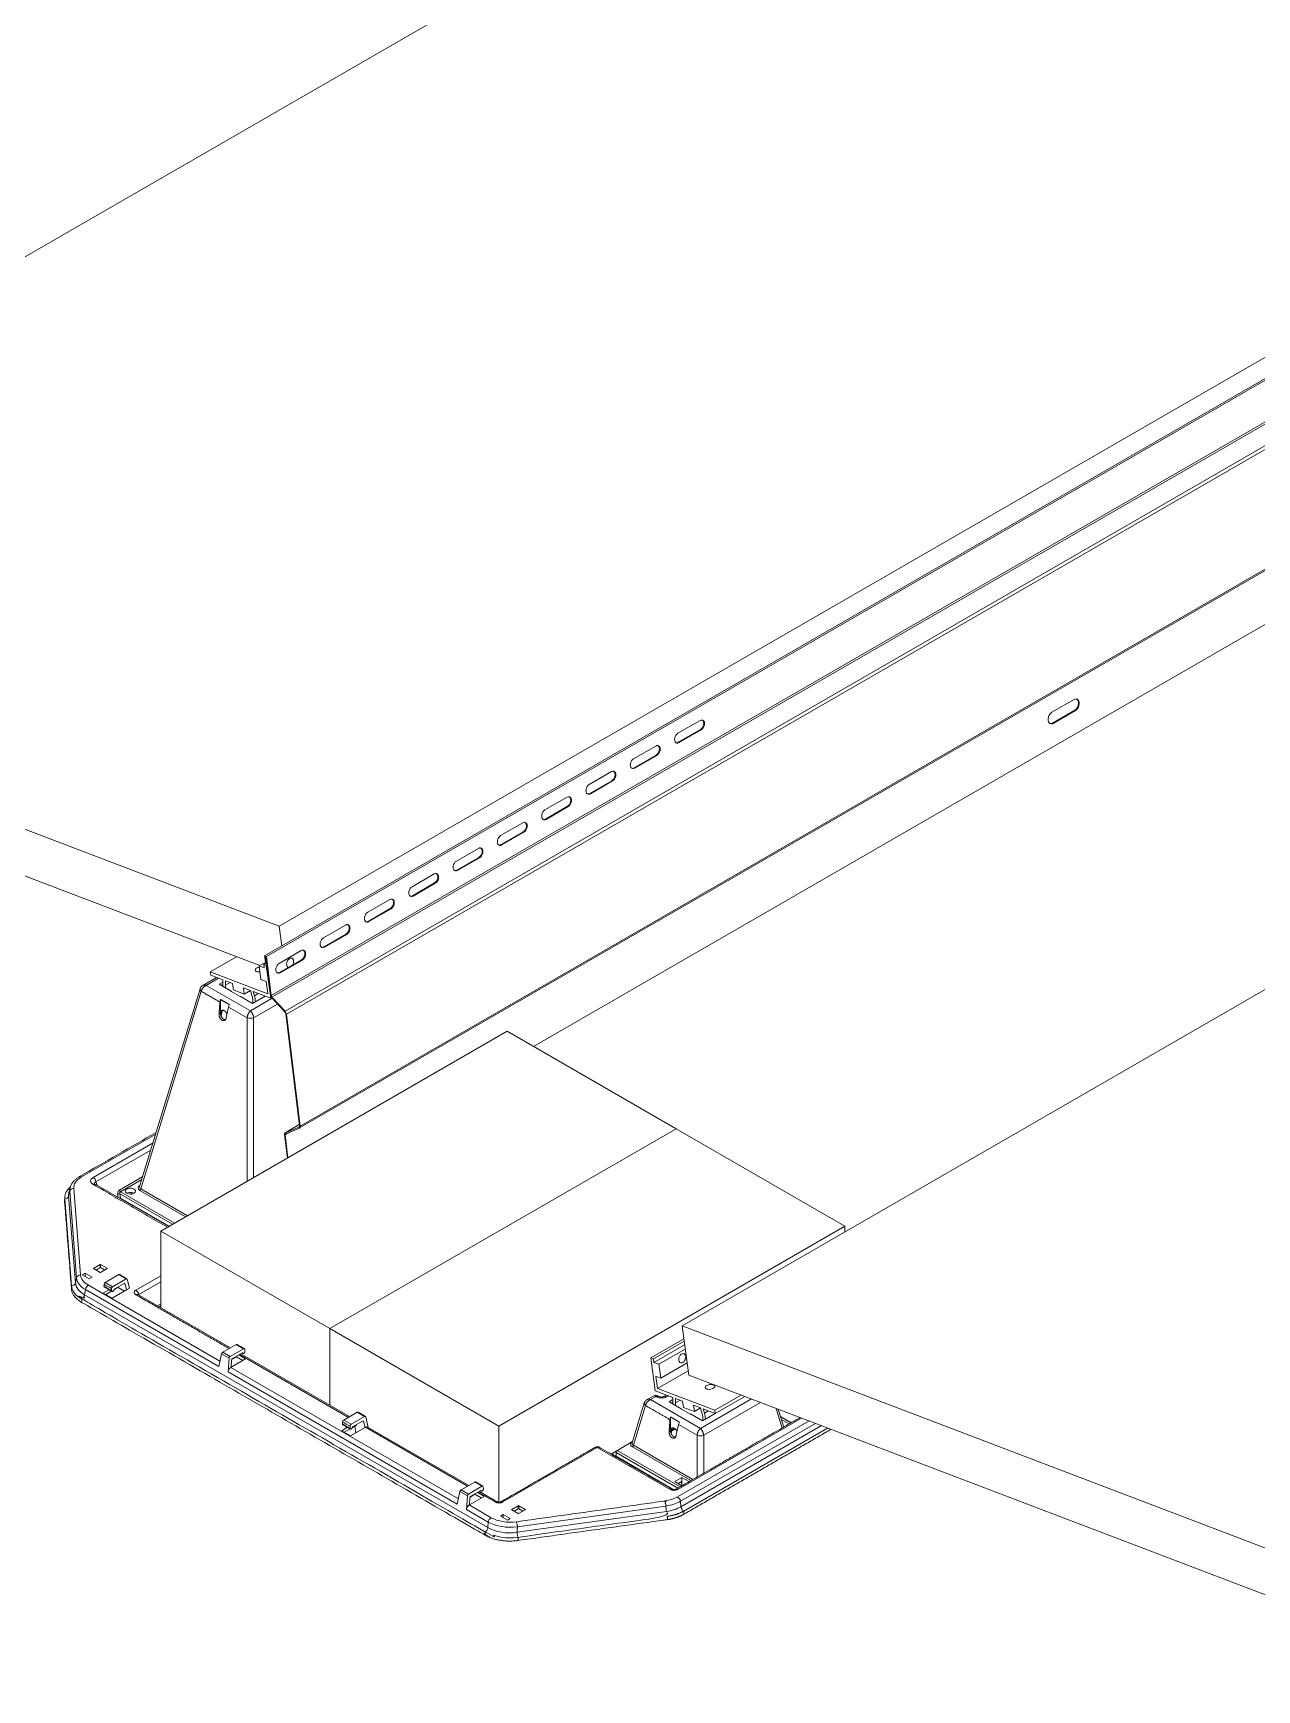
# Model space of a CAD drawing. Header units: inches. Extents: x 1518 to 2565, y 62 to 679.
# Drawn here: x 2309.8 to 2348.9, y 578.1 to 631 of the extents above; entities that cross this region are included whole.
import ezdxf

# ---------------------------------------------------------------- set-up
doc = ezdxf.new("R2010")
doc.units = ezdxf.units.IN
doc.header["$LTSCALE"] = 50
doc.header["$MEASUREMENT"] = 0
for name, color, linetype, lineweight in [('E2-ECOFEET', 254, 'Continuous', 5), ('ECOFEET', 254, 'Continuous', 5), ('TEXT', 1, 'Continuous', 20)]:
    doc.layers.add(name, color=color, linetype=linetype, lineweight=lineweight)

# ---------------------------------------------------------------- blocks, each defined once
blk = doc.blocks.new('Z1')
at = {"layer": 'ECOFEET', "color": 1, "linetype": 'Continuous'}
for p, q in [((231.001, 152.086), (196.311, 132.059)), ((212.899, 142.377), (213.606, 142.785)), ((187.799, 134.656), (187.786, 134.648)), ((185.672, 133.905), (183.743, 127.589)), ((185.711, 133.822), (183.785, 127.517)), ((186.198, 134.264), (185.756, 134.009)), ((186.394, 134.041), (186.347, 134.013)), ((186.324, 133.126), (186.279, 133.099)), ((186.325, 133.138), (186.37, 133.164)), ((188.838, 129.567), (188.385, 129.305)), ((181.52, 127.54), (181.486, 127.39)), ((184.67, 126.312), (182.325, 127.665)), ((181.351, 127.236), (181.349, 127.134)), ((183.135, 127.425), (184.867, 126.425)), ((206.252, 126.32), (206.252, 126.143)), ((182.274, 124.971), (182.482, 124.851)), ((182.496, 124.851), (182.706, 124.973)), ((182.611, 124.388), (182.864, 124.242)), ((183.247, 124.494), (182.949, 124.322)), ((183.052, 124.382), (183.053, 124.367)), ((183.339, 124.645), (183.104, 124.78)), ((182.664, 124.142), (182.85, 124.25)), ((186.639, 122.44), (183.689, 124.143)), ((184.307, 123.786), (184.42, 123.851)), ((184.42, 123.777), (184.371, 123.749)), ((186.709, 122.1), (187.007, 122.272)), ((186.835, 122.158), (186.836, 122.174)), ((187.085, 122.416), (186.851, 122.551)), ((190.405, 120.222), (186.93, 122.228)), ((190.443, 120.244), (186.968, 122.25)), ((187.021, 122.277), (187.045, 122.263)), ((187.039, 122.269), (187.025, 122.277)), ((187.103, 122.328), (187.098, 122.392)), ((200.315, 121.915), (200.154, 121.976)), ((199.849, 120.682), (199.459, 119.405)), ((199.888, 120.6), (199.502, 119.333)), ((200.149, 120.91), (199.934, 120.786)), ((200.755, 120.712), (200.708, 120.685)), ((190.557, 119.929), (190.855, 120.101)), ((190.947, 120.253), (190.713, 120.388)), ((191.039, 119.9), (190.959, 120.236)), ((202.114, 120.343), (202.1, 120.447)), ((204.244, 119.882), (204.052, 120.508)), ((204.298, 119.913), (204.125, 120.48)), ((204.54, 120.053), (204.195, 120.252)), ((204.526, 120.044), (204.201, 120.232)), ((204.468, 120.011), (204.236, 120.145)), ((190.219, 119.996), (190.473, 119.85)), ((190.459, 119.858), (190.272, 119.75)), ((190.61, 119.945), (190.644, 119.731)), ((190.662, 119.972), (190.661, 119.989)), ((194.248, 118.047), (191.017, 119.912)), ((195.203, 119.942), (195.203, 117.514)), ((200.685, 119.797), (200.64, 119.771)), ((200.686, 119.809), (200.731, 119.835)), ((200.72, 119.781), (200.839, 119.85)), ((200.728, 119.817), (200.817, 119.868)), ((198.786, 119.051), (199.472, 119.447)), ((194.694, 118.023), (194.459, 118.159)), ((194.712, 117.936), (194.706, 118)), ((194.317, 117.708), (194.615, 117.88)), ((194.444, 117.766), (194.445, 117.782)), ((194.63, 117.885), (194.654, 117.871)), ((194.648, 117.876), (194.633, 117.885)), ((195.616, 117.269), (195.824, 117.149)), ((195.788, 116.552), (200.553, 117.22)), ((200.536, 117.392), (195.799, 116.728)), ((195.838, 117.149), (196.049, 117.27))]:
    blk.add_line(p, q, dxfattribs=at)
for points in [[(188.191, 135.899), (161.003, 146.263), (207.319, 173), (234.507, 162.637), (234.592, 162.004)], [(237.437, 162.265), (237.285, 163.505), (237.231, 163.527), (187.733, 134.953)], [(237.285, 163.505), (187.787, 134.931), (187.939, 133.69)], [(188.277, 135.266), (188.191, 135.899), (234.507, 162.637)], [(237.465, 162.207), (187.967, 133.633), (188.385, 133.184)], [(237.925, 161.668), (188.428, 133.094), (188.866, 129.521)], [(228.242, 112.779), (201.054, 123.142), (247.369, 149.879), (274.557, 139.516), (274.643, 138.883)], [(161.003, 146.263), (161.216, 144.691), (187.576, 134.643)], [(201.664, 142.17), (200.957, 141.761), (200.934, 141.771)], [(200.25, 141.353), (199.543, 140.945), (199.52, 140.954)], [(198.836, 140.537), (198.129, 140.129), (198.105, 140.138)], [(197.422, 139.72), (196.715, 139.312), (196.691, 139.322)], [(196.008, 138.904), (195.3, 138.496), (195.277, 138.505)], [(194.593, 138.088), (193.886, 137.679), (193.863, 137.689)], [(193.179, 137.271), (192.472, 136.863), (192.448, 136.872)], [(191.765, 136.455), (191.058, 136.047), (191.034, 136.056)], [(190.351, 135.638), (189.644, 135.23), (189.62, 135.24)], [(186.836, 134.925), (185.996, 134.44), (187.83, 133.741), (187.776, 134.134), (187.616, 134.196), (187.557, 134.632)], [(187.786, 134.761), (187.78, 134.758), (187.756, 134.767), (187.733, 134.953), (187.787, 134.931)], [(185.996, 134.44), (186.01, 134.335), (186.399, 134.187), (186.395, 134.068), (186.397, 133.984)], [(187.777, 134.759), (187.557, 134.632), (187.717, 134.571), (187.702, 134.68), (187.79, 134.731)], [(187.928, 133.605), (187.786, 134.648), (187.702, 134.68)], [(188.936, 134.822), (188.229, 134.414), (188.206, 134.423)], [(186.265, 134.238), (185.871, 134.011), (187.278, 133.198), (187.971, 133.599)], [(186.668, 133.828), (186.283, 134.05), (186.396, 134.115)], [(187.28, 133.849), (187.083, 133.736), (186.735, 133.869), (186.708, 134.07), (186.484, 134.155), (186.479, 134.015)], [(186.671, 133.815), (186.668, 133.828), (186.658, 133.822), (186.952, 133.653), (186.962, 133.658), (187.346, 133.436), (187.753, 133.671)], [(187.952, 133.619), (187.928, 133.605), (187.365, 133.819), (187.404, 133.683)], [(187.174, 127.757), (187.174, 132.978), (186.579, 133.321), (186.507, 132.988)], [(188.141, 133.416), (187.382, 132.978), (187.382, 127.878)], [(186.342, 133.034), (186.367, 133.145), (186.324, 133.121)], [(200.86, 129.433), (195.468, 132.546), (184.42, 126.167)], [(184.42, 123.721), (184.42, 126.167), (189.812, 123.055), (195.203, 119.942), (206.252, 126.32), (200.86, 129.433), (189.812, 123.055), (189.812, 120.608)], [(188.595, 129.356), (188.388, 129.237), (188.477, 128.51)], [(188.831, 129.491), (188.826, 129.488), (188.389, 129.307), (188.838, 129.566)], [(184.098, 128.753), (182.35, 127.744), (182.385, 127.631)], [(183.753, 127.623), (183.75, 127.624), (183.754, 127.626)], [(181.696, 124.512), (181.729, 124.675), (181.512, 127.438)], [(183.112, 127.358), (183.129, 127.222), (184.687, 126.322)], [(182.002, 124.72), (182.002, 124.822), (181.913, 124.771), (182.135, 124.643), (182.224, 124.694), (182.002, 124.822)], [(182.354, 124.925), (182.484, 125.001), (182.484, 125.101), (182.274, 124.979), (182.274, 124.971)], [(182.707, 124.973), (182.706, 124.981), (182.499, 125.101), (182.499, 125.001), (182.627, 124.927)], [(182.77, 124.296), (182.583, 124.189), (182.866, 124.025), (183.328, 124.292), (183.284, 124.479), (183.253, 124.497)], [(182.923, 124.292), (183.053, 124.367), (183.256, 124.25)], [(183.35, 124.628), (183.418, 124.344), (183.328, 124.292)], [(184.42, 124.548), (183.714, 124.141), (183.719, 124.125)], [(181.984, 124.136), (194.86, 116.702), (194.87, 116.879), (194.174, 117.281), (194.203, 117.716), (193.965, 117.854), (193.877, 117.452)], [(200.14, 122.085), (200.056, 122.117), (201.11, 122.726)], [(201.054, 123.142), (201.267, 121.57), (227.626, 111.522)], [(186.909, 122.216), (187.124, 122.091), (186.662, 121.824)], [(201.135, 122.542), (200.154, 121.976), (200.14, 122.085), (201.12, 122.651)], [(200.374, 121.478), (200.315, 121.915), (201.154, 122.4)], [(186.677, 122.045), (186.662, 121.824), (186.649, 121.817), (193.915, 117.623)], [(186.683, 122.07), (186.835, 122.158), (187.037, 122.041)], [(200.056, 122.117), (200.197, 121.073), (200.76, 120.859), (200.756, 120.739), (200.758, 120.656)], [(200.267, 121.146), (200.214, 121.539), (200.374, 121.478), (201.214, 121.963)], [(202.94, 120.932), (202.1, 120.447), (200.267, 121.146), (201.247, 121.712)], [(201.029, 120.499), (200.644, 120.721), (200.757, 120.787)], [(200.841, 120.686), (200.846, 120.826), (201.069, 120.741), (201.096, 120.54), (201.445, 120.407), (201.641, 120.521)], [(203.058, 120.887), (202.114, 120.343), (201.726, 120.491), (201.765, 120.355), (201.891, 120.428)], [(203.557, 120.697), (201.743, 119.65), (201.743, 118.438)], [(190.378, 119.904), (190.191, 119.796), (190.474, 119.633), (190.937, 119.9), (190.892, 120.086), (190.861, 120.104)], [(201.032, 120.487), (201.029, 120.499), (201.019, 120.494), (201.313, 120.324), (201.323, 120.33), (201.707, 120.108), (202.114, 120.343)], [(204.229, 120.141), (204.236, 120.145), (204.236, 120.118)], [(190.66, 119.973), (190.662, 119.972), (190.659, 119.973), (190.531, 119.899)], [(194.21, 118.025), (190.95, 119.907), (190.937, 119.9)], [(200.703, 119.706), (200.728, 119.817), (200.685, 119.792)], [(201.534, 118.317), (201.534, 119.65), (200.941, 119.992), (200.868, 119.66)], [(205.308, 120.03), (201, 117.543), (201.017, 117.37), (205.498, 119.957)], [(201.108, 117.128), (201.106, 117.231), (205.697, 119.881)], [(200.922, 117.964), (198.95, 119.103), (198.913, 119.124)], [(199.469, 119.438), (199.467, 119.439), (199.471, 119.442)], [(201.048, 118.305), (200.818, 118.172), (201.05, 118.038)], [(201.048, 118.039), (201.048, 118.043), (201.038, 118.172), (200.928, 118.108)], [(201.28, 118.171), (201.048, 118.305), (201.048, 118.043), (201.053, 118.04)], [(194.517, 117.823), (194.733, 117.699), (194.27, 117.432), (194.285, 117.653)], [(194.292, 117.678), (194.444, 117.766), (194.646, 117.649)], [(195.344, 117.018), (195.344, 117.12), (195.256, 117.069), (195.478, 116.941), (195.566, 116.992), (195.344, 117.12)], [(195.696, 117.223), (195.827, 117.298), (195.827, 117.399), (195.616, 117.277), (195.616, 117.269)], [(196.049, 117.271), (196.049, 117.279), (195.841, 117.399), (195.841, 117.298), (195.969, 117.224)]]:
    blk.add_lwpolyline(points, dxfattribs=at)
for points in [[(187.967, 133.633, -0.152134), (187.939, 133.69), (237.437, 162.265, 0.152134), (237.465, 162.207), (237.882, 161.758)], [(188.845, 129.46), (238.343, 158.035, 0.302263), (238.363, 158.095), (237.925, 161.668, 0.152142), (237.882, 161.758), (188.385, 133.184, -0.152142), (188.428, 133.094)], [(188.388, 129.237, -0.335386), (188.404, 129.277), (188.841, 129.458, 0.335286), (188.866, 129.521), (238.363, 158.095)], [(187.78, 134.758), (187.76, 134.914), (187.767, 134.911), (187.916, 133.7, 0.152135), (187.958, 133.613), (188.375, 133.164, -0.15213), (188.404, 133.103), (188.842, 129.531, -0.335242), (188.826, 129.488)], [(187.354, 133.441, 0.09364), (187.325, 133.693), (187.279, 133.852), (187.056, 133.937), (187.083, 133.736)], [(187.53, 133.756), (187.404, 133.683, -0.053567), (187.439, 133.49)], [(184.255, 129.266), (181.89, 127.901, 0.268048), (181.825, 127.907)], [(188.389, 129.307, 0.335236), (188.365, 129.247), (188.457, 128.498)], [(182.35, 127.744, 0.214396), (182.26, 127.884), (184.17, 128.986)], [(181.478, 127.29, -0.335056), (181.353, 127.199), (181.57, 124.421, 0.335089), (181.696, 124.512), (181.478, 127.29), (181.512, 127.438, -0.338571), (181.64, 127.529), (181.857, 124.767, 0.338523), (181.729, 124.675)], [(183.812, 127.816), (183.135, 127.425, -0.214374), (183.1, 127.479), (183.84, 127.906)], [(185.208, 126.622), (183.75, 127.463, 0.214395), (183.785, 127.517), (185.272, 126.659)], [(183.055, 127.244), (183.041, 127.351, -0.194412), (183.112, 127.358), (184.797, 126.385)], [(183.125, 127.203, 0.073009), (183.129, 127.222, 0.117112), (183.088, 127.224)], [(183.483, 127.353), (183.483, 127.401, 0.161191), (183.334, 127.376)], [(193.877, 117.452), (186.565, 121.673), (186.595, 122.109), (186.357, 122.246), (186.269, 121.844), (182.016, 124.299, -0.214394), (182.107, 124.439), (186.306, 122.015)], [(183.714, 124.141, 0.214403), (183.624, 124.281), (184.42, 124.741)], [(200.325, 120.884, 0.272077), (200.231, 120.874), (200.214, 120.884), (200.049, 120.788), (201.638, 119.87), (203.264, 120.809)], [(200.627, 120.91), (200.565, 120.874, 0.271467), (200.471, 120.884)], [(201.715, 120.112, 0.093641), (201.686, 120.364), (201.64, 120.523), (201.417, 120.608), (201.445, 120.407)], [(204.867, 120.198), (200.921, 117.919, 0.259762), (200.857, 117.926)], [(201, 117.543, 0.214397), (200.91, 117.683), (205.107, 120.106)], [(200.734, 117.926, 0.260899), (200.67, 117.919), (198.349, 119.259), (195.336, 117.52, 0.271245), (195.272, 117.527)], [(200.992, 118.005), (198.985, 119.163, 0.240625), (198.95, 119.103), (198.948, 118.978), (200.792, 117.913)], [(201.333, 118.201), (199.467, 119.279, 0.21439), (199.502, 119.333), (201.397, 118.238)], [(194.27, 117.432), (194.257, 117.425), (194.961, 117.019, 0.214394), (194.87, 116.879)], [(195.149, 117.527, 0.271345), (195.085, 117.52), (194.538, 117.836)]]:
    blk.add_lwpolyline(points, format="xyb", dxfattribs=at)
at = {"layer": 'ECOFEET', "color": 1, "linetype": 'Continuous', "flags": 128}
for points in [[(213.583, 142.795), (213.606, 142.785), (213.643, 142.813), (213.675, 142.85), (213.701, 142.895), (213.72, 142.945), (213.729, 142.996), (213.728, 143.045), (213.718, 143.087), (213.698, 143.122), (213.671, 143.145), (213.638, 143.156), (213.601, 143.154), (213.563, 143.138), (212.856, 142.73), (212.819, 142.702), (212.787, 142.665), (212.761, 142.62), (212.742, 142.57), (212.733, 142.519), (212.734, 142.471), (212.744, 142.428), (212.764, 142.393), (212.791, 142.37), (212.824, 142.359), (212.861, 142.362), (212.899, 142.377), (212.876, 142.386)], [(201.641, 142.179), (201.664, 142.17), (201.698, 142.195), (201.727, 142.231), (201.75, 142.274), (201.764, 142.321), (201.769, 142.367), (201.764, 142.41), (201.749, 142.445), (201.726, 142.47), (201.696, 142.482), (201.663, 142.482), (201.628, 142.468), (200.921, 142.06), (200.887, 142.034), (200.858, 141.998), (200.835, 141.955), (200.821, 141.909), (200.816, 141.863), (200.821, 141.82), (200.836, 141.785), (200.859, 141.76), (200.889, 141.747), (200.922, 141.748), (200.957, 141.761)], [(200.227, 141.363), (200.25, 141.353), (200.284, 141.379), (200.313, 141.415), (200.336, 141.458), (200.35, 141.504), (200.355, 141.551), (200.35, 141.593), (200.335, 141.628), (200.312, 141.653), (200.282, 141.666), (200.249, 141.666), (200.214, 141.652), (199.506, 141.244), (199.473, 141.218), (199.444, 141.182), (199.421, 141.139), (199.407, 141.093), (199.402, 141.046), (199.407, 141.004), (199.422, 140.968), (199.445, 140.944), (199.474, 140.931), (199.508, 140.931), (199.543, 140.945)], [(198.812, 140.546), (198.836, 140.537), (198.869, 140.563), (198.899, 140.598), (198.921, 140.641), (198.936, 140.688), (198.941, 140.734), (198.935, 140.777), (198.921, 140.812), (198.898, 140.837), (198.868, 140.85), (198.834, 140.849), (198.799, 140.835), (198.092, 140.427), (198.059, 140.401), (198.029, 140.366), (198.007, 140.323), (197.992, 140.276), (197.988, 140.23), (197.993, 140.187), (198.008, 140.152), (198.031, 140.127), (198.06, 140.114), (198.094, 140.115), (198.129, 140.129)], [(197.398, 139.73), (197.422, 139.72), (197.455, 139.746), (197.485, 139.782), (197.507, 139.825), (197.522, 139.872), (197.526, 139.918), (197.521, 139.96), (197.506, 139.996), (197.483, 140.021), (197.454, 140.033), (197.42, 140.033), (197.385, 140.019), (196.678, 139.611), (196.645, 139.585), (196.615, 139.549), (196.592, 139.506), (196.578, 139.46), (196.573, 139.413), (196.579, 139.371), (196.593, 139.336), (196.616, 139.311), (196.646, 139.298), (196.68, 139.298), (196.715, 139.312)], [(195.984, 138.913), (196.008, 138.904), (196.041, 138.93), (196.07, 138.966), (196.093, 139.009), (196.107, 139.055), (196.112, 139.102), (196.107, 139.144), (196.092, 139.179), (196.069, 139.204), (196.04, 139.217), (196.006, 139.216), (195.971, 139.203), (195.264, 138.794), (195.23, 138.769), (195.201, 138.733), (195.178, 138.69), (195.164, 138.643), (195.159, 138.597), (195.164, 138.554), (195.179, 138.519), (195.202, 138.494), (195.232, 138.482), (195.265, 138.482), (195.3, 138.496)], [(194.57, 138.097), (194.593, 138.088), (194.627, 138.113), (194.656, 138.149), (194.679, 138.192), (194.693, 138.239), (194.698, 138.285), (194.693, 138.328), (194.678, 138.363), (194.655, 138.388), (194.625, 138.4), (194.592, 138.4), (194.557, 138.386), (193.85, 137.978), (193.816, 137.952), (193.787, 137.916), (193.764, 137.873), (193.75, 137.827), (193.745, 137.781), (193.75, 137.738), (193.765, 137.703), (193.788, 137.678), (193.818, 137.665), (193.851, 137.666), (193.886, 137.679)], [(193.156, 137.281), (193.179, 137.271), (193.213, 137.297), (193.242, 137.333), (193.265, 137.376), (193.279, 137.422), (193.284, 137.469), (193.278, 137.511), (193.264, 137.546), (193.241, 137.571), (193.211, 137.584), (193.177, 137.584), (193.142, 137.57), (192.435, 137.162), (192.402, 137.136), (192.373, 137.1), (192.35, 137.057), (192.336, 137.01), (192.331, 136.964), (192.336, 136.922), (192.351, 136.886), (192.374, 136.861), (192.403, 136.849), (192.437, 136.849), (192.472, 136.863)], [(191.741, 136.464), (191.765, 136.455), (191.798, 136.481), (191.828, 136.516), (191.85, 136.559), (191.865, 136.606), (191.869, 136.652), (191.864, 136.695), (191.85, 136.73), (191.826, 136.755), (191.797, 136.768), (191.763, 136.767), (191.728, 136.753), (191.021, 136.345), (190.988, 136.319), (190.958, 136.284), (190.936, 136.241), (190.921, 136.194), (190.917, 136.148), (190.922, 136.105), (190.937, 136.07), (190.96, 136.045), (190.989, 136.032), (191.023, 136.033), (191.058, 136.047)], [(190.327, 135.648), (190.351, 135.638), (190.384, 135.664), (190.413, 135.7), (190.436, 135.743), (190.451, 135.789), (190.455, 135.836), (190.45, 135.878), (190.435, 135.914), (190.412, 135.938), (190.383, 135.951), (190.349, 135.951), (190.314, 135.937), (189.607, 135.529), (189.573, 135.503), (189.544, 135.467), (189.521, 135.424), (189.507, 135.378), (189.502, 135.331), (189.508, 135.289), (189.522, 135.254), (189.545, 135.229), (189.575, 135.216), (189.609, 135.216), (189.644, 135.23)], [(188.913, 134.831), (188.936, 134.822), (188.97, 134.848), (188.999, 134.884), (189.022, 134.927), (189.036, 134.973), (189.041, 135.019), (189.036, 135.062), (189.021, 135.097), (188.998, 135.122), (188.968, 135.135), (188.935, 135.134), (188.9, 135.121), (188.193, 134.712), (188.159, 134.687), (188.13, 134.651), (188.107, 134.608), (188.093, 134.561), (188.088, 134.515), (188.093, 134.472), (188.108, 134.437), (188.131, 134.412), (188.161, 134.4), (188.194, 134.4), (188.229, 134.414)], [(188.489, 134.587), (188.47, 134.598), (188.449, 134.624), (188.436, 134.659), (188.433, 134.701), (188.44, 134.746), (188.456, 134.79), (188.48, 134.828), (188.51, 134.859), (188.543, 134.878), (188.576, 134.884), (188.606, 134.877), (188.631, 134.857), (188.648, 134.826), (188.656, 134.787), (188.654, 134.743), (188.643, 134.698), (188.629, 134.667)], [(186.627, 134.1), (186.479, 134.015), (186.482, 133.935), (186.482, 133.935)], [(183.564, 127.51), (183.525, 127.526), (183.479, 127.536), (183.431, 127.537), (183.384, 127.53), (183.343, 127.515), (183.311, 127.493), (183.292, 127.468), (183.286, 127.44), (183.295, 127.412), (183.318, 127.387), (183.352, 127.368), (183.395, 127.355), (183.443, 127.349), (183.491, 127.352), (183.536, 127.364), (183.572, 127.382), (183.598, 127.406), (183.611, 127.433), (183.609, 127.461), (183.593, 127.487), (183.564, 127.51)], [(201.077, 121.972), (201.109, 121.997), (201.136, 122.032), (201.156, 122.074), (201.168, 122.118), (201.17, 122.162), (201.162, 122.201), (201.145, 122.232), (201.12, 122.252), (201.09, 122.259), (201.057, 122.253), (201.024, 122.234), (200.994, 122.204), (200.97, 122.165), (200.953, 122.122), (200.947, 122.077), (200.95, 122.035), (200.962, 122), (200.984, 121.974), (201.011, 121.96), (201.044, 121.96), (201.077, 121.972)], [(202.052, 121.15), (202.08, 121.171), (202.095, 121.193), (202.097, 121.216), (202.086, 121.236), (202.061, 121.252), (202.026, 121.263), (201.984, 121.268), (201.938, 121.266), (201.893, 121.257), (201.852, 121.242), (201.819, 121.223), (201.797, 121.202), (201.788, 121.179), (201.793, 121.157), (201.811, 121.139), (201.841, 121.125), (201.88, 121.117), (201.925, 121.116), (201.971, 121.122), (202.015, 121.133), (202.052, 121.15)], [(200.843, 120.607), (200.843, 120.607), (200.841, 120.686), (200.988, 120.772)]]:
    blk.add_lwpolyline(points, dxfattribs=at)
for points in [[(213.648, 143.154), (213.675, 143.131), (213.694, 143.097), (213.705, 143.054), (213.705, 143.005), (213.696, 142.955), (213.678, 142.905), (213.652, 142.86), (213.619, 142.822), (213.583, 142.795), (212.876, 142.386, -0.199747), (212.79, 142.37)], [(201.698, 142.482), (201.702, 142.479), (201.726, 142.454), (201.74, 142.419), (201.745, 142.377), (201.741, 142.33), (201.726, 142.284), (201.704, 142.241), (201.674, 142.205), (201.641, 142.179), (200.934, 141.771, -0.195563), (200.864, 141.757)], [(200.284, 141.666), (200.288, 141.663), (200.311, 141.638), (200.326, 141.603), (200.331, 141.56), (200.327, 141.514), (200.312, 141.467), (200.289, 141.424), (200.26, 141.388), (200.227, 141.363), (199.52, 140.954, -0.19556), (199.449, 140.941)], [(198.87, 140.849), (198.874, 140.846), (198.897, 140.821), (198.912, 140.786), (198.917, 140.744), (198.912, 140.697), (198.898, 140.651), (198.875, 140.608), (198.846, 140.572), (198.812, 140.546), (198.105, 140.138, -0.19561), (198.035, 140.124)], [(197.455, 140.033), (197.46, 140.03), (197.483, 140.005), (197.498, 139.97), (197.503, 139.927), (197.498, 139.881), (197.484, 139.834), (197.461, 139.791), (197.432, 139.756), (197.398, 139.73), (196.691, 139.322, -0.195562), (196.621, 139.308)], [(196.041, 139.217), (196.046, 139.214), (196.069, 139.189), (196.083, 139.153), (196.089, 139.111), (196.084, 139.065), (196.07, 139.018), (196.047, 138.975), (196.018, 138.939), (195.984, 138.913), (195.277, 138.505, -0.195561), (195.207, 138.491)], [(194.627, 138.4), (194.631, 138.397), (194.654, 138.372), (194.669, 138.337), (194.674, 138.295), (194.67, 138.248), (194.655, 138.202), (194.633, 138.159), (194.603, 138.123), (194.57, 138.097), (193.863, 137.689, -0.195574), (193.793, 137.675)], [(193.213, 137.584), (193.217, 137.581), (193.24, 137.556), (193.255, 137.521), (193.26, 137.478), (193.255, 137.432), (193.241, 137.385), (193.218, 137.342), (193.189, 137.306), (193.156, 137.281), (192.448, 136.872, -0.195564), (192.378, 136.859)], [(191.798, 136.767), (191.803, 136.764), (191.826, 136.739), (191.841, 136.704), (191.846, 136.662), (191.841, 136.615), (191.827, 136.569), (191.804, 136.526), (191.775, 136.49), (191.741, 136.464), (191.034, 136.056, -0.195561), (190.964, 136.042)], [(190.384, 135.951), (190.389, 135.948), (190.412, 135.923), (190.427, 135.888), (190.432, 135.845), (190.427, 135.799), (190.413, 135.752), (190.39, 135.709), (190.361, 135.674), (190.327, 135.648), (189.62, 135.24, -0.195586), (189.55, 135.226)], [(188.97, 135.134), (188.975, 135.131), (188.998, 135.107), (189.012, 135.071), (189.018, 135.029), (189.013, 134.982), (188.998, 134.936), (188.976, 134.893), (188.946, 134.857), (188.913, 134.831), (188.206, 134.423, -0.19561), (188.136, 134.409)], [(187.562, 134.592, 0.084921), (187.473, 134.562), (187.445, 134.541), (187.43, 134.519), (187.428, 134.496), (187.439, 134.476), (187.464, 134.46), (187.498, 134.449), (187.541, 134.444), (187.582, 134.446)], [(198.803, 119.06), (198.833, 119.044), (198.948, 118.978, -0.073009), (198.945, 118.959)]]:
    blk.add_lwpolyline(points, format="xyb", dxfattribs=at)
at = {"layer": 'ECOFEET', "color": 1, "linetype": 'Continuous'}
for points in [[(182.88, 124.393), (182.648, 124.528), (183.08, 124.777), (183.313, 124.643)], [(187.059, 122.414), (186.827, 122.548), (186.394, 122.298), (186.627, 122.164)], [(190.921, 120.251), (190.689, 120.385), (190.256, 120.136), (190.489, 120.001)], [(194.668, 118.021), (194.435, 118.156), (194.003, 117.906), (194.235, 117.772)]]:
    blk.add_lwpolyline(points, close=True, dxfattribs=at)
for centre, radius, start, end in [((187.278, 133.317), 0.355, 252.8688, 287.1314), ((183.46, 127.187), 0.215, 61.3025, 83.8277), ((200.214, 120.798), 0.13, 59.009, 120.8012), ((200.883, 120.095), 0.919, 4.1612, 16.4261), ((201.638, 119.988), 0.355, 252.8684, 287.1316), ((198.349, 119.153), 0.13, 60.0027, 119.9973)]:
    blk.add_arc(centre, radius, start, end, dxfattribs=at)
for centre, major_axis, ratio, start_param, end_param in [((186.439, 133.527), (0.081, 0.172), 0.625261, 1.665167, 2.129628), ((186.71, 133.371), (0.106, 0.158), 0.525023, 1.753766, 2.218227), ((182.523, 127.439), (1.012, -0.036), 0.578115, 3.023037, 3.205336), ((182.523, 127.545), (0.884, -0.009), 0.569484, 2.374893, 3.192149), ((182.467, 127.771), (0.289, 0), 0.560135, 2.371274, 3.911912), ((182.467, 127.665), (0.161, -0.035), 0.515325, 2.483147, 3.430551), ((183.112, 127.39), (0.0336, 0.0952), 0.66655, 0.661955, 2.215298), ((183.898, 127.544), (0.206, 0), 0.560135, 2.371274, 3.911912), ((183.898, 127.585), (0.157, 0.014), 0.546347, 2.923281, 3.863021), ((183.147, 127.377), (0.0048, 0.0521), 0.714042, 0.467769, 2.021112), ((182.281, 124.975), (0.01, 0), 0.577112, 2.356347, 3.926839), ((182.489, 124.855), (0.01, 0), 0.577464, 3.927143, 5.497635), ((182.492, 125.097), (0.01, 0), 0.577464, 0.78555, 2.356042), ((182.492, 124.997), (0.01, 0), 0.577464, 0.78555, 2.356042), ((182.699, 124.977), (0.01, 0), 0.577112, 5.497939, 7.068431), ((182.714, 124.565), (1.018, 0.041), 0.575731, 3.16134, 3.889727), ((182.739, 124.689), (1.011, -0.018), 0.564281, 3.198151, 3.926538), ((182.739, 124.796), (0.883, 0.01), 0.570393, 3.180009, 3.908396), ((182.645, 124.489), (0.028, 0.0415), 0.525023, 0.821963, 2.375307), ((182.884, 124.351), (0.0214, 0.0453), 0.625261, 0.733364, 2.286708), ((183.077, 124.738), (0.028, 0.0415), 0.525023, 0.036647, 0.821963), ((183.25, 124.451), (0.0214, 0.0453), 0.625261, 5.620286, 7.01655), ((183.316, 124.6), (0.0214, 0.0453), 0.625261, 5.620286, 7.01655), ((183.757, 124.209), (0.186, 0), 0.560135, 2.371274, 3.911912), ((183.757, 124.103), (0.0581, -0.0311), 0.394739, 2.57951, 3.055007), ((186.391, 122.259), (0.028, 0.0415), 0.525023, 0.821963, 2.218227), ((186.824, 122.509), (0.028, 0.0415), 0.525023, 0.036647, 0.821963), ((187.063, 122.371), (0.0214, 0.0453), 0.625261, 5.463207, 7.01655), ((186.657, 121.706), (0.056, 0.118), 0.625261, 0.733364, 2.129628), ((186.63, 122.121), (0.0214, 0.0453), 0.625261, 0.733364, 2.129628), ((186.712, 122.058), (0.0214, 0.0453), 0.625261, 0.733364, 2.129628), ((200.398, 120.976), (0.24, 0), 0.594966, 3.94207, 5.482708), ((190.253, 120.096), (0.028, 0.0415), 0.525023, 0.821963, 2.375307), ((190.686, 120.346), (0.028, 0.0415), 0.525023, 0.036647, 0.821963), ((190.858, 120.059), (0.0214, 0.0453), 0.625261, 5.620286, 7.01655), ((190.925, 120.208), (0.0214, 0.0453), 0.625261, 5.620286, 7.01655), ((200.8, 120.199), (0.081, 0.172), 0.625261, 1.665167, 2.129628), ((201.071, 120.043), (0.106, 0.158), 0.525023, 1.753766, 2.218227), ((190.492, 119.959), (0.0214, 0.0453), 0.625261, 0.733364, 2.286708), ((190.958, 119.797), (0.056, 0.118), 0.625261, 6.231233, 7.01655), ((199.615, 119.359), (0.206, 0), 0.560135, 2.371274, 3.911912), ((199.615, 119.4), (0.157, 0.014), 0.546347, 2.923281, 3.863021), ((194.432, 118.117), (0.028, 0.0415), 0.525023, 0.036647, 0.821963), ((194.671, 117.979), (0.0214, 0.0453), 0.625261, 5.463207, 7.01655), ((194, 117.867), (0.028, 0.0415), 0.525023, 0.821963, 2.218227), ((194.266, 117.314), (0.056, 0.118), 0.625261, 0.733364, 2.129628), ((194.239, 117.729), (0.0214, 0.0453), 0.625261, 0.733364, 2.129628), ((194.32, 117.665), (0.0214, 0.0453), 0.625261, 0.733364, 2.129628), ((195.21, 117.597), (0.18, 0), 0.594966, 3.94207, 5.482708), ((200.29, 118.047), (0.873, -0.011), 0.582146, 4.969111, 5.507821), ((200.29, 117.94), (1.003, 0.005), 0.56437, 4.957306, 5.496016), ((200.795, 117.996), (0.18, 0), 0.594966, 3.94207, 5.482708), ((195.575, 117.386), (0.871, 0.008), 0.587188, 3.924756, 4.931293), ((195.623, 117.273), (0.01, 0), 0.577112, 2.356347, 3.926839), ((195.831, 117.153), (0.01, 0), 0.577464, 3.927143, 5.497635), ((195.834, 117.394), (0.01, 0), 0.577464, 0.78555, 2.356042), ((195.834, 117.294), (0.01, 0), 0.577464, 0.78555, 2.356042), ((196.042, 117.274), (0.01, 0), 0.577112, 5.497939, 7.068431), ((200.303, 117.809), (1.005, -0.031), 0.599587, 4.982226, 5.520936), ((195.567, 117.145), (1.002, 0.022), 0.609769, 3.915765, 4.922302), ((195.575, 117.279), (1.001, -0.002), 0.564458, 3.932607, 4.939144)]:
    blk.add_ellipse(centre, major_axis=major_axis, ratio=ratio, start_param=start_param, end_param=end_param, dxfattribs=at)
for points, weights, degree, knots in [([(185.757, 134.008), (185.752, 134.005), (185.733, 133.996), (185.708, 133.972), (185.684, 133.939), (185.675, 133.915), (185.672, 133.905), (185.667, 133.871), (185.682, 133.84), (185.711, 133.822), (185.909, 133.708), (186.107, 133.594), (186.305, 133.479), (186.297, 133.359), (186.289, 133.239), (186.28, 133.119), (186.295, 133.127), (186.31, 133.136), (186.324, 133.144), (186.324, 133.284), (186.324, 133.423), (186.324, 133.562), (186.419, 133.507), (186.514, 133.452), (186.609, 133.398)], [1, 1, 1, 1, 1, 1, 1, 0.894287561653, 0.894287561653, 1, 1, 1, 1, 1, 1, 1, 1, 1, 1, 1, 1, 1, 1, 1, 1], 3, [0, 0, 0, 0, 0.123192, 0.444585, 0.761215, 1, 1, 1, 2.141739, 2.141739, 2.141739, 3.141739, 3.141739, 3.141739, 4.141739, 4.141739, 4.141739, 5.141739, 5.141739, 5.141739, 6.141739, 6.141739, 6.141739, 7.141739, 7.141739, 7.141739, 7.141739]), ([(185.711, 133.822), (185.734, 133.959), (185.871, 134.011), (185.804, 134.036), (185.756, 134.009)], [1, 0.766044443119, 1, 0.923893681359, 1], 2, [0, 0, 0, 1.396263, 1.396263, 2.181588, 2.181588, 2.181588]), ([(186.507, 132.988), (186.505, 132.979), (186.503, 132.97), (186.479, 132.838), (186.372, 132.9), (186.265, 132.962), (186.279, 133.099), (186.28, 133.109), (186.28, 133.119)], [1, 0.999770716911, 1, 0.722641925187, 1, 0.722641925187, 1, 0.999770716911, 1], 2, [0, 0, 0, 0.042829, 0.042829, 1.569188, 1.569188, 3.095547, 3.095547, 3.138376, 3.138376, 3.138376]), ([(186.324, 133.132), (186.325, 133.135), (186.325, 133.138), (186.335, 133.23), (186.412, 133.216), (186.488, 133.201), (186.531, 133.099)], [1, 0.999975067537, 1, 0.82087293991, 1, 0.82087293991, 1], 2, [0, 0, 0, 0.014123, 0.014123, 1.22984, 1.22984, 2.445557, 2.445557, 2.445557]), ([(186.481, 132.917), (186.424, 132.913), (186.373, 132.981), (186.321, 133.049), (186.324, 133.126), (186.324, 133.129), (186.324, 133.132), (186.324, 133.138), (186.324, 133.144)], [1, 0.875143647751, 1, 0.875143647751, 1, 0.999975067537, 1, 0.999896996851, 1], 2, [0, 0, 0, 1.010127, 1.010127, 2.020255, 2.020255, 2.034378, 2.034378, 2.063084, 2.063084, 2.063084]), ([(186.367, 133.145), (186.369, 133.154), (186.37, 133.164), (186.376, 133.195), (186.392, 133.217)], [1, 0.999770716911, 1, 0.974836362997, 1], 2, [0, 0, 0, 0.0428291, 0.0428291, 0.4924502, 0.4924502, 0.4924502]), ([(187.382, 132.978), (187.367, 133.12), (187.278, 133.198), (187.189, 133.12), (187.174, 132.978)], [1, 0.766044443119, 1, 0.766044443119, 1], 2, [0, 0, 0, 1.396263, 1.396263, 2.792527, 2.792527, 2.792527]), ([(184.632, 126.29), (183.841, 126.746), (183.05, 127.202), (182.26, 127.659), (182.279, 127.673), (182.303, 127.675), (182.325, 127.665), (182.321, 127.667), (182.312, 127.673), (182.305, 127.68), (182.305, 127.68), (182.306, 127.68)], [1, 1, 1, 1, 0.910661340813, 0.910661340813, 1, 1, 1, 1, 1, 1], 3, [0, 0, 0, 0, 1, 1, 1, 2.047331, 2.047331, 2.047331, 2.310538, 2.789305, 3.047331, 3.047331, 3.047331, 3.047331]), ([(181.486, 127.39), (181.485, 127.387), (181.484, 127.383), (181.474, 127.337), (181.478, 127.29)], [1, 0.999979991321, 1, 0.996687051475, 1], 2, [0, 0, 0, 0.0126519, 0.0126519, 0.1754961, 0.1754961, 0.1754961]), ([(181.568, 124.319), (181.569, 124.308), (181.572, 124.278), (181.582, 124.239), (181.597, 124.198), (181.613, 124.163), (181.635, 124.125), (181.653, 124.101), (181.662, 124.089), (181.67, 124.079), (181.691, 124.052), (181.724, 124.017), (181.764, 123.982), (181.802, 123.953), (181.845, 123.922), (181.877, 123.903), (181.893, 123.893), (186.185, 121.416), (190.477, 118.938), (194.769, 116.46), (194.77, 116.495), (194.77, 116.529), (194.771, 116.563), (194.819, 116.595), (194.851, 116.645), (194.86, 116.702)], [1, 1, 1, 1, 1, 1, 1, 1, 1, 1, 1, 1, 1, 1, 1, 1, 1, 1, 1, 1, 1, 1, 1, 0.943007914317, 0.943007914317, 1], 3, [0, 0, 0, 0, 0.139693, 0.369522, 0.500285, 0.666892, 0.833452, 1, 1, 1, 1.139041, 1.368685, 1.49968, 1.666359, 1.833127, 2, 2, 2, 3, 3, 3, 4, 4, 4, 4.832993, 4.832993, 4.832993, 4.832993]), ([(182.016, 124.299), (182.005, 124.245), (181.994, 124.19), (181.984, 124.136), (181.975, 124.078), (181.943, 124.029), (181.895, 123.996), (186.187, 121.519), (190.479, 119.041), (194.771, 116.563), (194.803, 116.546), (194.867, 116.512), (194.99, 116.462), (195.141, 116.418), (195.32, 116.387), (195.506, 116.373), (195.674, 116.376), (195.776, 116.389), (195.818, 116.394), (197.406, 116.616), (198.995, 116.839), (200.583, 117.061), (200.565, 117.112), (200.555, 117.166), (200.553, 117.22), (200.548, 117.277), (200.542, 117.335), (200.536, 117.392), (200.534, 117.447), (200.524, 117.501), (200.506, 117.552), (198.927, 117.331), (197.348, 117.109), (195.769, 116.888), (195.787, 116.837), (195.797, 116.783), (195.799, 116.728), (195.795, 116.67), (195.792, 116.611), (195.788, 116.552), (195.79, 116.498), (195.8, 116.445), (195.818, 116.394), (195.818, 116.359), (195.818, 116.325), (195.819, 116.29), (197.407, 116.513), (198.995, 116.735), (200.584, 116.958), (200.601, 116.961), (200.644, 116.967), (200.702, 116.978), (200.761, 116.992), (200.812, 117.005), (200.848, 117.017), (200.866, 117.022), (200.882, 117.028), (200.92, 117.04), (200.971, 117.06), (201.02, 117.082), (201.064, 117.104), (201.093, 117.12), (201.108, 117.128), (202.674, 118.032), (204.24, 118.936), (205.805, 119.84)], [1, 1, 1, 1, 0.943007914317, 0.943007914317, 1, 1, 1, 1, 1, 1, 1, 1, 1, 1, 1, 1, 1, 1, 1, 1, 0.992536151417, 0.992536151417, 1, 1, 1, 1, 0.992255270126, 0.992255270126, 1, 1, 1, 1, 0.992254606338, 0.992254606338, 1, 1, 1, 1, 0.992532041009, 0.992532041009, 1, 1, 1, 1, 1, 1, 1, 1, 1, 1, 1, 1, 1, 1, 1, 1, 1, 1, 1, 1, 1, 1, 1, 1], 3, [0, 0, 0, 0, 1, 1, 1, 1.832993, 1.832993, 1.832993, 2.832993, 2.832993, 2.832993, 2.948436, 3.063876, 3.228151, 3.39242, 3.556463, 3.72051, 3.832993, 3.832993, 3.832993, 4.832993, 4.832993, 4.832993, 5.132549, 5.132549, 5.132549, 6.132549, 6.132549, 6.132549, 6.4377, 6.4377, 6.4377, 7.4377, 7.4377, 7.4377, 7.742865, 7.742865, 7.742865, 8.742865, 8.742865, 8.742865, 9.042503, 9.042503, 9.042503, 10.042503, 10.042503, 10.042503, 11.042503, 11.042503, 11.042503, 11.222861, 11.481326, 11.642634, 11.842577, 12.042503, 12.042503, 12.042503, 12.222539, 12.480871, 12.64234, 12.842384, 13.042503, 13.042503, 13.042503, 14.042503, 14.042503, 14.042503, 14.042503]), ([(182.852, 124.266), (182.854, 124.233), (182.881, 124.24), (182.908, 124.247), (182.919, 124.283), (182.928, 124.31), (182.949, 124.322)], [1, 0.793353340283, 1, 0.793353340283, 1, 0.866025403781, 1], 2, [0, 0, 0, 1.308997, 1.308997, 2.617994, 2.617994, 3.665191, 3.665191, 3.665191]), ([(186.601, 122.418), (185.609, 122.991), (184.616, 123.564), (183.624, 124.136), (183.643, 124.151), (183.667, 124.153), (183.689, 124.143), (183.688, 124.144), (183.686, 124.145), (183.687, 124.144), (183.687, 124.144)], [1, 1, 1, 1, 0.905516898629, 0.905516898629, 1, 1, 1, 1, 1], 3, [0, 0, 0, 0, 1, 1, 1, 2.077794, 2.077794, 2.077794, 2.887559, 3.077794, 3.077794, 3.077794, 3.077794]), ([(187.103, 122.328), (187.106, 122.295), (187.08, 122.272), (187.055, 122.248), (187.039, 122.269), (187.027, 122.284), (187.007, 122.272)], [1, 0.793353340283, 1, 0.793353340283, 1, 0.866025403781, 1], 2, [0, 0, 0, 1.308997, 1.308997, 2.617994, 2.617994, 3.665191, 3.665191, 3.665191]), ([(199.934, 120.785), (199.929, 120.782), (199.911, 120.773), (199.886, 120.749), (199.862, 120.716), (199.853, 120.693), (199.849, 120.682), (199.845, 120.649), (199.86, 120.618), (199.888, 120.6), (200.148, 120.45), (200.407, 120.3), (200.666, 120.151), (200.658, 120.031), (200.65, 119.911), (200.642, 119.79), (200.656, 119.799), (200.671, 119.807), (200.686, 119.816), (200.686, 119.955), (200.686, 120.094), (200.686, 120.233), (200.78, 120.178), (200.875, 120.124), (200.97, 120.069)], [1, 1, 1, 1, 1, 1, 1, 0.89423559447, 0.89423559447, 1, 1, 1, 1, 1, 1, 1, 1, 1, 1, 1, 1, 1, 1, 1, 1], 3, [0, 0, 0, 0, 0.123211, 0.444587, 0.761218, 1, 1, 1, 2.142028, 2.142028, 2.142028, 3.142028, 3.142028, 3.142028, 4.142028, 4.142028, 4.142028, 5.142028, 5.142028, 5.142028, 6.142028, 6.142028, 6.142028, 7.142028, 7.142028, 7.142028, 7.142028]), ([(199.888, 120.6), (199.912, 120.737), (200.049, 120.788), (199.981, 120.813), (199.934, 120.786)], [1, 0.766044443119, 1, 0.923893681359, 1], 2, [0, 0, 0, 1.396263, 1.396263, 2.181588, 2.181588, 2.181588]), ([(200.279, 120.91), (200.252, 120.926), (200.214, 120.884), (200.176, 120.926), (200.149, 120.91)], [1, 0.923895080954, 1, 0.923895080954, 1], 2, [0, 0, 0, 0.785317, 0.785317, 1.570634, 1.570634, 1.570634]), ([(204.821, 120.215), (203.499, 119.452), (202.177, 118.689), (200.856, 117.926), (200.854, 117.925), (200.85, 117.922), (200.836, 117.918), (200.817, 117.914), (200.793, 117.912), (200.769, 117.914), (200.749, 117.919), (200.739, 117.923), (200.736, 117.925), (200.735, 117.926), (199.961, 118.372), (199.187, 118.819), (198.414, 119.266), (198.392, 119.276), (198.368, 119.273), (198.349, 119.259), (198.329, 119.274), (198.305, 119.276), (198.284, 119.266), (197.279, 118.686), (196.275, 118.106), (195.271, 117.526), (195.269, 117.525), (195.265, 117.523), (195.252, 117.518), (195.232, 117.514), (195.208, 117.513), (195.184, 117.515), (195.165, 117.52), (195.154, 117.524), (195.151, 117.526), (195.15, 117.526), (194.959, 117.637), (194.768, 117.747), (194.576, 117.858)], [1, 1, 1, 1, 1, 1, 1, 1, 1, 1, 1, 1, 1, 1, 1, 1, 1, 0.910661340814, 0.910661340814, 1, 0.905534246688, 0.905534246688, 1, 1, 1, 1, 1, 1, 1, 1, 1, 1, 1, 1, 1, 1, 1, 1, 1], 3, [0, 0, 0, 0, 1, 1, 1, 1.092263, 1.226679, 1.365774, 1.511696, 1.662425, 1.813986, 1.949247, 2, 2, 2, 3, 3, 3, 4.047331, 4.047331, 4.047331, 5.125023, 5.125023, 5.125023, 6.125023, 6.125023, 6.125023, 6.217281, 6.351697, 6.490788, 6.636703, 6.787432, 6.93899, 7.074247, 7.125023, 7.125023, 7.125023, 8.125023, 8.125023, 8.125023, 8.125023]), ([(190.46, 119.874), (190.463, 119.841), (190.49, 119.848), (190.516, 119.854), (190.528, 119.89), (190.537, 119.918), (190.557, 119.929)], [1, 0.793353340291, 1, 0.793353340291, 1, 0.866025403782, 1], 2, [0, 0, 0, 1.308997, 1.308997, 2.617994, 2.617994, 3.665191, 3.665191, 3.665191]), ([(200.868, 119.66), (200.866, 119.651), (200.864, 119.641), (200.84, 119.509), (200.733, 119.571), (200.626, 119.633), (200.64, 119.771), (200.641, 119.781), (200.642, 119.79)], [1, 0.999770716911, 1, 0.722641925187, 1, 0.722641925187, 1, 0.999770716911, 1], 2, [0, 0, 0, 0.042829, 0.042829, 1.569188, 1.569188, 3.095547, 3.095547, 3.138376, 3.138376, 3.138376]), ([(200.685, 119.803), (200.686, 119.806), (200.686, 119.809), (200.696, 119.901), (200.773, 119.887), (200.849, 119.873), (200.892, 119.771)], [1, 0.999975067537, 1, 0.82087293991, 1, 0.82087293991, 1], 2, [0, 0, 0, 0.014123, 0.014123, 1.22984, 1.22984, 2.445557, 2.445557, 2.445557]), ([(200.842, 119.589), (200.785, 119.585), (200.734, 119.653), (200.683, 119.721), (200.685, 119.797), (200.685, 119.8), (200.685, 119.803), (200.686, 119.81), (200.686, 119.816)], [1, 0.875143648087, 1, 0.875143648087, 1, 0.999975067537, 1, 0.999896996851, 1], 2, [0, 0, 0, 1.010127, 1.010127, 2.020255, 2.020255, 2.034378, 2.034378, 2.063084, 2.063084, 2.063084]), ([(200.728, 119.817), (200.73, 119.826), (200.731, 119.835), (200.737, 119.867), (200.753, 119.888)], [1, 0.999770716911, 1, 0.974836364194, 1], 2, [0, 0, 0, 0.0428291, 0.0428291, 0.4924502, 0.4924502, 0.4924502]), ([(201.743, 119.65), (201.727, 119.791), (201.638, 119.87), (201.549, 119.791), (201.534, 119.65)], [1, 0.766044443119, 1, 0.766044443119, 1], 2, [0, 0, 0, 1.396263, 1.396263, 2.792527, 2.792527, 2.792527]), ([(194.712, 117.936), (194.714, 117.903), (194.689, 117.879), (194.663, 117.856), (194.648, 117.876), (194.636, 117.892), (194.615, 117.88)], [1, 0.793353340286, 1, 0.793353340286, 1, 0.866025403781, 1], 2, [0, 0, 0, 1.308997, 1.308997, 2.617994, 2.617994, 3.665191, 3.665191, 3.665191]), ([(200.584, 116.958), (200.583, 116.992), (200.583, 117.027), (200.583, 117.061), (200.625, 117.068), (200.709, 117.082), (200.841, 117.116), (200.978, 117.163), (201.063, 117.208), (201.106, 117.231), (201.058, 117.263), (201.026, 117.312), (201.017, 117.37)], [1, 1, 1, 1, 1, 1, 1, 1, 1, 1, 0.943004958193, 0.943004958193, 1], 3, [0, 0, 0, 0, 1, 1, 1, 1.214437, 1.431887, 1.712493, 2, 2, 2, 2.833015, 2.833015, 2.833015, 2.833015])]:
    blk.add_rational_spline(points, weights, degree=degree, knots=knots, dxfattribs=at)
for points, knots in [([(187.343, 133.605), (187.342, 133.6), (187.342, 133.591), (187.345, 133.583), (187.346, 133.58)], [0, 0, 0, 0, 0.613366, 1, 1, 1, 1]), ([(184.271, 129.319), (183.456, 128.848), (182.641, 128.378), (181.825, 127.907), (181.811, 127.898), (181.769, 127.873), (181.706, 127.826), (181.642, 127.765), (181.589, 127.699), (181.55, 127.629), (181.528, 127.577), (181.523, 127.548), (181.522, 127.545)], [0, 0, 0, 0, 1, 1, 1, 1.096087, 1.276162, 1.455924, 1.633585, 1.807456, 1.976414, 2, 2, 2, 2]), ([(181.532, 127.577), (181.526, 127.572), (181.485, 127.539), (181.427, 127.468), (181.376, 127.373), (181.352, 127.282), (181.352, 127.227), (181.353, 127.199), (181.352, 127.165), (181.351, 127.131), (181.35, 127.097), (181.423, 126.171), (181.496, 125.245), (181.568, 124.319), (181.569, 124.353), (181.57, 124.387), (181.57, 124.421), (181.574, 124.396), (181.581, 124.345), (181.614, 124.262), (181.674, 124.171), (181.768, 124.077), (181.853, 124.023), (181.895, 123.996), (181.894, 123.962), (181.893, 123.928), (181.893, 123.893)], [0, 0, 0, 0, 0.044369, 0.310227, 0.583795, 0.790166, 1, 1, 1, 2, 2, 2, 3, 3, 3, 4, 4, 4, 4.158566, 4.319356, 4.54292, 4.772954, 5, 5, 5, 6, 6, 6, 6]), ([(182.604, 124.409), (182.686, 124.361), (182.769, 124.314), (182.852, 124.266), (182.851, 124.288), (182.849, 124.309), (182.848, 124.331), (182.769, 124.377), (182.689, 124.423), (182.609, 124.469), (182.607, 124.449), (182.606, 124.429), (182.604, 124.409), (182.604, 124.406), (182.604, 124.398), (182.607, 124.391), (182.611, 124.389), (182.612, 124.388)], [0, 0, 0, 0, 1, 1, 1, 2, 2, 2, 3, 3, 3, 4, 4, 4, 4.361874, 4.81929, 5, 5, 5, 5]), ([(200.56, 120.935), (200.53, 120.918), (200.5, 120.901), (200.47, 120.883), (200.469, 120.883), (200.465, 120.881), (200.452, 120.875), (200.43, 120.87), (200.403, 120.868), (200.375, 120.869), (200.35, 120.874), (200.333, 120.88), (200.328, 120.882), (200.326, 120.883), (200.31, 120.892), (200.295, 120.901), (200.279, 120.91)], [0, 0, 0, 0, 1, 1, 1, 1.082384, 1.21082, 1.339891, 1.473654, 1.612222, 1.752971, 1.893895, 2, 2, 2, 3, 3, 3, 3]), ([(190.221, 119.996), (190.22, 119.996), (190.216, 119.998), (190.212, 120.006), (190.212, 120.013), (190.212, 120.017), (190.214, 120.037), (190.216, 120.057), (190.218, 120.077), (190.297, 120.031), (190.377, 119.985), (190.457, 119.939), (190.458, 119.917), (190.459, 119.895), (190.46, 119.874), (190.378, 119.921), (190.295, 119.969), (190.212, 120.017)], [0, 0, 0, 0, 0.18071, 0.638126, 1, 1, 1, 2, 2, 2, 3, 3, 3, 4, 4, 4, 5, 5, 5, 5]), ([(194.769, 116.46), (194.781, 116.453), (194.811, 116.437), (194.855, 116.415), (194.902, 116.395), (194.945, 116.377), (194.978, 116.366), (194.994, 116.36), (195.009, 116.355), (195.045, 116.343), (195.097, 116.329), (195.151, 116.316), (195.201, 116.305), (195.237, 116.299), (195.255, 116.296), (195.272, 116.293), (195.312, 116.287), (195.368, 116.281), (195.426, 116.276), (195.479, 116.273), (195.517, 116.272), (195.536, 116.272), (195.553, 116.272), (195.595, 116.272), (195.652, 116.274), (195.71, 116.278), (195.763, 116.283), (195.8, 116.288), (195.819, 116.29)], [0, 0, 0, 0, 0.180619, 0.439228, 0.600402, 0.800259, 1, 1, 1, 1.180333, 1.438816, 1.600139, 1.800073, 2, 2, 2, 2.18001, 2.438361, 2.59983, 2.799875, 3, 3, 3, 3.179713, 3.437942, 3.599559, 3.799703, 4, 4, 4, 4])]:
    blk.add_open_spline(points, degree=3, knots=knots, dxfattribs=at)
blk = doc.blocks.new('*U215')
at = {"layer": 'E2-ECOFEET'}
blk.add_blockref('Z1', (60.859, 10.38), dxfattribs=at)

msp = doc.modelspace()

# ---------------------------------------------------------------- block references
at = {"layer": 'TEXT'}
msp.add_blockref('*U215', (2068.627, 456.206), dxfattribs=at)

doc.saveas('drawing.dxf')
